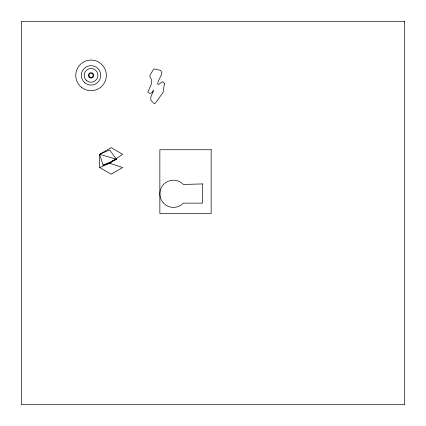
<?xml version="1.0" encoding="UTF-8"?>
<svg xmlns="http://www.w3.org/2000/svg" width="426" height="426" viewBox="0 0 426 426"><rect width="100%" height="100%" fill="white"/><g stroke="black" fill="none" stroke-linecap="round" stroke-linejoin="round"><path stroke-width="0.64" d="M116.165 158.749L122.656 154.287L111.165 147.657L99.679 154.287L99.679 167.551L109.674 163.211L113.566 160.442M103.033 165.16L116.532 159.297L109.674 149.947L99.679 154.287L103.033 165.16L109.674 163.211L115.18 159.425M112.72 160.953L113.646 160.426M114.109 160.16L116.532 159.297L99.679 154.287M109.674 163.211L122.656 167.551L111.165 174.186L99.679 167.551M164.42 83.901L163.067 92.442L155.522 102.911L154.745 103.656L154.058 103.534L150.921 100.323L150.724 97.33L153.546 90.408L152.034 92.575L149.963 93.454L147.833 92.053L151.336 84.268L151.784 80.2L150.053 77.106L149.872 75.397L153.222 69.773L154.26 68.906L160.74 70.423L161.875 72.777C161.257 76.829 157.902 79.944 157.631 84.103L158.765 84.305L162.168 81.936L163.467 81.962L164.42 83.901M202.542 183.925L183.345 184.463A13.6 13.6 0 0 0 163.935 184.091A13.6 13.6 0 0 0 163.935 203.506A13.6 13.6 0 0 0 183.345 203.133L202.542 203.133L202.542 183.925M404.7 21.3L21.3 21.3L21.3 404.7L404.7 404.7L404.7 21.3M211.158 149.744L159.856 149.744L159.856 213.501L211.158 213.501L211.158 149.744M81.302 87.154A15.299 15.299 0 0 0 106.138 77.915A15.299 15.299 0 0 0 85.717 61.03A15.299 15.299 0 0 0 81.302 87.154M84.87 82.841A9.702 9.702 0 0 0 100.616 76.984A9.702 9.702 0 0 0 87.671 66.275A9.702 9.702 0 0 0 84.87 82.841M86.675 80.658A6.869 6.869 0 0 0 97.826 76.51A6.869 6.869 0 0 0 88.656 68.932A6.869 6.869 0 0 0 86.675 80.658M89.343 77.436A2.689 2.689 0 0 0 93.704 75.812A2.689 2.689 0 0 0 90.115 72.846A2.689 2.689 0 0 0 89.343 77.436M89.721 76.973A2.087 2.087 0 0 0 93.113 75.711A2.087 2.087 0 0 0 90.323 73.41A2.087 2.087 0 0 0 89.721 76.973"/></g></svg>
